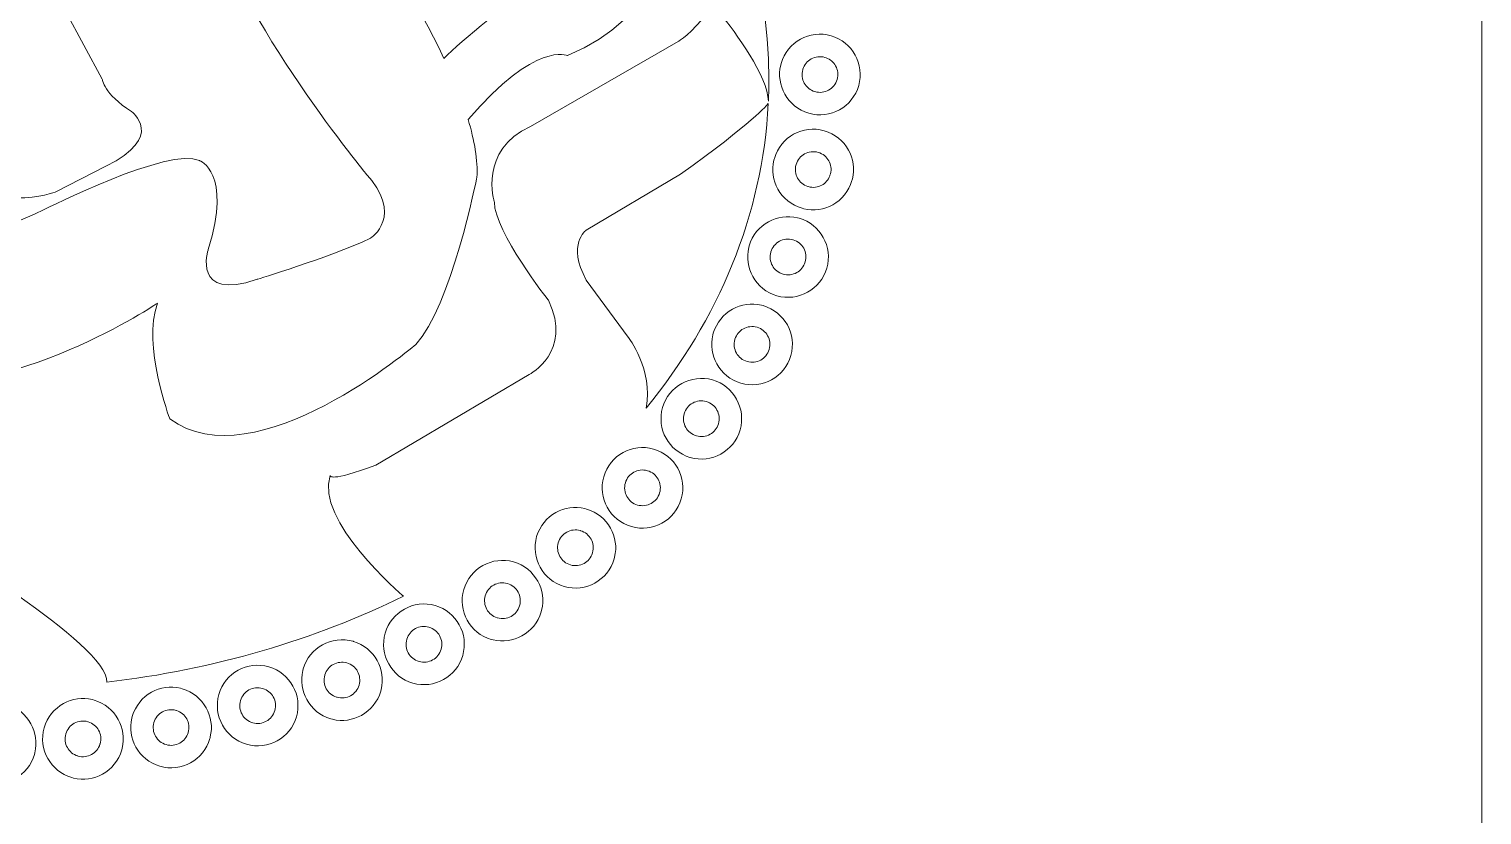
# Model space of a CAD drawing. Header units: millimetres. Extents: x -171.2 to -131.4, y -142.8 to -103.
# Drawn here: x -150.81 to -131.44, y -124.14 to -113.67 of the extents above; entities that cross this region are included whole.
import ezdxf

# ---------------------------------------------------------------- set-up
doc = ezdxf.new("R2010")
doc.units = ezdxf.units.MM
doc.header["$MEASUREMENT"] = 0
doc.layers.add('Layer 1', color=7, linetype='Continuous')

msp = doc.modelspace()

# ---------------------------------------------------------------- linework, layer by layer
at = {"layer": 'Layer 1', "color": 250, "lineweight": 9}
msp.add_open_spline([(-168.2402, -102.9757), (-168.2402, -102.9757), (-134.4402, -102.9757), (-134.4402, -102.9757), (-132.7902, -102.9757), (-131.4402, -104.3256), (-131.4402, -105.9756), (-131.4402, -105.9756), (-131.4402, -139.7758), (-131.4402, -139.7758), (-131.4402, -141.4258), (-132.7902, -142.7757), (-134.4402, -142.7757), (-134.4402, -142.7757), (-168.2402, -142.7757), (-168.2402, -142.7757), (-169.8902, -142.7757), (-171.2402, -141.4258), (-171.2402, -139.7758), (-171.2402, -139.7758), (-171.2402, -105.9756), (-171.2402, -105.9756), (-171.2402, -104.3256), (-169.8902, -102.9757), (-168.2402, -102.9757)], degree=3, knots=[0, 0, 0, 0, 0.125, 0.125, 0.125, 0.25, 0.25, 0.25, 0.375, 0.375, 0.375, 0.5, 0.5, 0.5, 0.625, 0.625, 0.625, 0.75, 0.75, 0.75, 0.875, 0.875, 0.875, 1, 1, 1, 1], dxfattribs=at)
at = {"layer": 'Layer 1', "lineweight": 9}
for points, knots in [([(-152.5631, -122.401), (-157.6912, -121.9139), (-161.6649, -118.4883), (-161.6649, -114.3342), (-161.6649, -109.846), (-157.0265, -106.2077), (-151.3052, -106.2077), (-151.1804, -106.2077), (-151.0562, -106.2094), (-150.9325, -106.2129), (-150.9325, -106.2129), (-150.9326, -106.213), (-150.9326, -106.213), (-150.9326, -106.213), (-152.0805, -106.9805), (-152.0805, -106.9805), (-152.6388, -107.4149), (-152.189, -108.2678), (-152.189, -108.2678), (-152.189, -108.2678), (-151.0647, -110.2684), (-151.0647, -110.377), (-150.7621, -110.7801), (-151.212, -111.0726), (-151.212, -111.0726), (-151.212, -111.0726), (-152.1269, -111.4625), (-152.1269, -111.4625), (-153.5383, -111.8969), (-153.011, -112.9359), (-153.011, -112.9359), (-153.011, -112.9359), (-151.8324, -115.3552), (-151.8324, -115.3552), (-151.3671, -116.2081), (-150.4521, -115.836), (-150.4521, -115.836), (-150.4521, -115.836), (-149.7852, -115.4947), (-149.7852, -115.4947), (-148.9787, -115.107), (-149.444, -114.7659), (-149.444, -114.7659), (-149.8163, -114.5333), (-149.8318, -114.3342), (-149.8318, -114.3342), (-149.8318, -114.3342), (-151.0568, -112.0674), (-151.0568, -112.0674), (-151.3206, -111.5246), (-150.8708, -111.3539), (-150.8708, -111.3539), (-150.7158, -111.3386), (-149.5216, -110.5941), (-149.5216, -110.5941), (-148.6221, -109.9272), (-149.2113, -109.2138), (-149.2113, -109.2138), (-149.2113, -109.2138), (-150.0179, -107.6164), (-150.0179, -107.6164), (-150.5916, -106.996), (-150.5611, -106.2284), (-150.5611, -106.2284), (-149.5238, -106.2863), (-148.529, -106.4642), (-147.5984, -106.744), (-149.1714, -109.0583), (-148.3273, -112.0596), (-148.3273, -112.0596), (-148.2459, -113.2345), (-146.3268, -115.5839), (-146.3268, -115.5839), (-145.7918, -116.1539), (-146.2571, -116.4563), (-146.2571, -116.4563), (-146.8387, -116.7238), (-147.7692, -117.003), (-147.7692, -117.003), (-148.6415, -117.3054), (-148.4205, -116.6075), (-148.4205, -116.6075), (-148.0947, -115.5723), (-148.5368, -115.4211), (-148.5368, -115.4212), (-148.9207, -115.2234), (-150.6071, -116.0725), (-150.6071, -116.0725), (-151.9913, -116.7703), (-152.9915, -116.3399), (-152.9916, -116.34), (-153.4452, -116.0958), (-153.2011, -114.8627), (-153.2011, -114.8627), (-153.3173, -114.0137), (-154.3409, -114.63), (-154.3409, -114.6301), (-156.1902, -115.6421), (-157.4581, -115.363), (-157.4581, -115.363), (-158.9586, -115.0723), (-158.7841, -113.7578), (-158.7841, -113.7579), (-157.9816, -114.607), (-155.5971, -114.9675), (-155.5971, -114.9675), (-154.3409, -114.9559), (-154.8178, -113.1852), (-154.8178, -113.1852), (-155.097, -110.426), (-157.2952, -109.2331), (-157.2953, -109.2332), (-158.4584, -108.3725), (-158.5798, -109.1517), (-158.5798, -109.1517), (-158.7711, -109.3727), (-158.8655, -111.2338), (-158.8655, -111.2338), (-157.6791, -112.3621), (-156.6788, -111.5245), (-156.6788, -111.5246), (-156.5857, -111.1989), (-156.0042, -111.7339), (-156.0042, -111.7339), (-155.3063, -112.3155), (-156.1438, -112.3155), (-156.1438, -112.3155), (-157.3534, -112.4551), (-158.9121, -111.5012), (-158.9121, -111.5013), (-158.9461, -111.4581), (-158.9792, -111.4169), (-159.0114, -111.3778), (-159.9663, -110.2129), (-160.0752, -110.7615), (-160.0752, -110.7615), (-160.5502, -112.0578), (-159.946, -112.7574), (-159.946, -112.7574), (-159.7704, -113.3857), (-160.2147, -115.4095), (-160.2147, -115.4095), (-160.68, -115.991), (-160.4474, -117.321), (-160.4474, -117.321), (-160.7499, -119.1629), (-156.8184, -120.4575), (-156.8184, -120.4575), (-155.5452, -120.8279), (-152.5921, -122.3856), (-152.5631, -122.401)], [0, 0, 0, 0, 0.02, 0.02, 0.02, 0.04, 0.04, 0.04, 0.06, 0.06, 0.06, 0.08, 0.08, 0.08, 0.1, 0.1, 0.1, 0.12, 0.12, 0.12, 0.14, 0.14, 0.14, 0.16, 0.16, 0.16, 0.18, 0.18, 0.18, 0.2, 0.2, 0.2, 0.22, 0.22, 0.22, 0.24, 0.24, 0.24, 0.26, 0.26, 0.26, 0.28, 0.28, 0.28, 0.3, 0.3, 0.3, 0.32, 0.32, 0.32, 0.34, 0.34, 0.34, 0.36, 0.36, 0.36, 0.38, 0.38, 0.38, 0.4, 0.4, 0.4, 0.42, 0.42, 0.42, 0.44, 0.44, 0.44, 0.46, 0.46, 0.46, 0.48, 0.48, 0.48, 0.5, 0.5, 0.5, 0.52, 0.52, 0.52, 0.54, 0.54, 0.54, 0.56, 0.56, 0.56, 0.58, 0.58, 0.58, 0.6, 0.6, 0.6, 0.62, 0.62, 0.62, 0.64, 0.64, 0.64, 0.66, 0.66, 0.66, 0.68, 0.68, 0.68, 0.7, 0.7, 0.7, 0.72, 0.72, 0.72, 0.74, 0.74, 0.74, 0.76, 0.76, 0.76, 0.78, 0.78, 0.78, 0.8, 0.8, 0.8, 0.82, 0.82, 0.82, 0.84, 0.84, 0.84, 0.86, 0.86, 0.86, 0.88, 0.88, 0.88, 0.9, 0.9, 0.9, 0.92, 0.92, 0.92, 0.94, 0.94, 0.94, 0.96, 0.96, 0.96, 0.98, 0.98, 0.98, 1, 1, 1, 1]), ([(-147.1886, -106.8752), (-146.9919, -106.9421), (-146.7981, -107.0133), (-146.6079, -107.0893), (-146.9353, -108.5935), (-146.4663, -109.493), (-146.4663, -109.493), (-146.1097, -110.9197), (-143.8144, -112.1603), (-143.8145, -112.1603), (-143.0079, -112.7807), (-143.8857, -113.0645), (-143.8857, -113.0645), (-144.4171, -113.2633), (-145.037, -113.8271), (-145.2777, -114.0592), (-145.6404, -113.2888), (-146.0942, -112.6179), (-146.0942, -112.6179), (-148.4391, -109.6461), (-147.1935, -106.886), (-147.1886, -106.8752)], [0, 0, 0, 0, 0.1428571, 0.1428571, 0.1428571, 0.2857143, 0.2857143, 0.2857143, 0.4285714, 0.4285714, 0.4285714, 0.5714286, 0.5714286, 0.5714286, 0.7142857, 0.7142857, 0.7142857, 0.8571429, 0.8571429, 0.8571429, 1, 1, 1, 1]), ([(-140.9453, -114.3342), (-140.9453, -114.4331), (-140.9482, -114.5315), (-140.9527, -114.6294), (-140.9557, -114.3016), (-141.3949, -113.7088), (-141.5939, -113.4573), (-141.6393, -113.3995), (-141.7281, -113.3994), (-141.7721, -113.4583), (-141.9651, -113.7166), (-142.155, -113.8354), (-142.155, -113.8354), (-142.155, -113.8354), (-144.1244, -114.9675), (-144.1244, -114.9675), (-144.8224, -115.2776), (-144.6052, -115.9754), (-144.6053, -115.9755), (-144.6053, -116.3632), (-143.8857, -117.2835), (-143.8857, -117.2835), (-143.5534, -117.9712), (-144.14, -118.2707), (-144.14, -118.2707), (-144.14, -118.2707), (-146.1871, -119.4805), (-146.1871, -119.4805), (-146.8077, -119.7131), (-146.7921, -119.6201), (-146.7921, -119.6201), (-147.0073, -120.2043), (-145.8383, -121.21), (-145.8178, -121.2275), (-146.9976, -121.8067), (-148.3363, -122.2049), (-149.7715, -122.372), (-149.7469, -121.8695), (-152.1352, -120.4575), (-152.1352, -120.4575), (-153.6399, -119.6201), (-155.6553, -118.8613), (-155.6553, -118.8613), (-156.6788, -118.4514), (-158.5798, -117.321), (-158.5798, -117.321), (-159.5971, -116.4411), (-159.4238, -115.6451), (-159.4238, -115.6451), (-157.8419, -118.6958), (-154.0268, -116.433), (-154.0268, -116.433), (-154.2361, -118.2243), (-152.794, -118.4103), (-152.794, -118.4103), (-151.0027, -118.6197), (-149.095, -117.321), (-149.095, -117.321), (-149.3045, -117.8834), (-148.9323, -118.8613), (-148.9323, -118.8613), (-147.7924, -119.7075), (-145.6521, -117.8713), (-145.6521, -117.8713), (-145.1868, -117.3786), (-144.8379, -115.6451), (-144.8379, -115.6451), (-144.8231, -115.4191), (-144.8711, -115.153), (-144.9557, -114.8739), (-144.9557, -114.8739), (-144.9556, -114.874), (-144.9556, -114.874), (-144.05, -113.819), (-143.6301, -114.0214), (-143.6301, -114.0214), (-142.3603, -113.4942), (-142.3255, -112.4551), (-142.3256, -112.4551), (-141.8913, -111.2145), (-143.2405, -110.2684), (-143.2406, -110.2684), (-144.0627, -109.493), (-144.8352, -108.9811), (-144.8352, -108.9811), (-145.6501, -108.2872), (-145.7315, -107.4915), (-145.7324, -107.4826), (-142.8538, -108.9262), (-140.9453, -111.4553), (-140.9453, -114.3342)], [0, 0, 0, 0, 0.0333333, 0.0333333, 0.0333333, 0.0666667, 0.0666667, 0.0666667, 0.1, 0.1, 0.1, 0.1333333, 0.1333333, 0.1333333, 0.1666667, 0.1666667, 0.1666667, 0.2, 0.2, 0.2, 0.2333333, 0.2333333, 0.2333333, 0.2666667, 0.2666667, 0.2666667, 0.3, 0.3, 0.3, 0.3333333, 0.3333333, 0.3333333, 0.3666667, 0.3666667, 0.3666667, 0.4, 0.4, 0.4, 0.4333333, 0.4333333, 0.4333333, 0.4666667, 0.4666667, 0.4666667, 0.5, 0.5, 0.5, 0.5333333, 0.5333333, 0.5333333, 0.5666667, 0.5666667, 0.5666667, 0.6, 0.6, 0.6, 0.6333333, 0.6333333, 0.6333333, 0.6666667, 0.6666667, 0.6666667, 0.7, 0.7, 0.7, 0.7333333, 0.7333333, 0.7333333, 0.7666667, 0.7666667, 0.7666667, 0.8, 0.8, 0.8, 0.8333333, 0.8333333, 0.8333333, 0.8666667, 0.8666667, 0.8666667, 0.9, 0.9, 0.9, 0.9333333, 0.9333333, 0.9333333, 0.9666667, 0.9666667, 0.9666667, 1, 1, 1, 1]), ([(-139.7485, -114.4226), (-139.7894, -114.5648), (-139.8845, -114.6771), (-140.005, -114.7439), (-140.1254, -114.8109), (-140.2712, -114.8318), (-140.4132, -114.791), (-140.5556, -114.75), (-140.668, -114.6548), (-140.7349, -114.5343), (-140.7984, -114.4201), (-140.8206, -114.2832), (-140.788, -114.1483), (-140.788, -114.1483), (-140.7821, -114.126), (-140.7821, -114.126), (-140.7412, -113.9838), (-140.6457, -113.8711), (-140.5249, -113.8043), (-140.4043, -113.7377), (-140.2587, -113.7167), (-140.1171, -113.7575), (-139.9746, -113.7991), (-139.8619, -113.8942), (-139.7953, -114.0146), (-139.7286, -114.1351), (-139.7078, -114.2809), (-139.7485, -114.4226)], [0, 0, 0, 0, 0.1111111, 0.1111111, 0.1111111, 0.2222222, 0.2222222, 0.2222222, 0.3333333, 0.3333333, 0.3333333, 0.4444444, 0.4444444, 0.4444444, 0.5555556, 0.5555556, 0.5555556, 0.6666667, 0.6666667, 0.6666667, 0.7777778, 0.7777778, 0.7777778, 0.8888889, 0.8888889, 0.8888889, 1, 1, 1, 1]), ([(-140.0368, -114.3406), (-140.0184, -114.2765), (-140.0273, -114.2115), (-140.0566, -114.1586), (-140.0834, -114.11), (-140.1275, -114.0707), (-140.1831, -114.0504), (-140.1831, -114.0504), (-140.1991, -114.0458), (-140.1991, -114.0458), (-140.263, -114.0274), (-140.3279, -114.0363), (-140.3808, -114.0656), (-140.4327, -114.0943), (-140.4742, -114.1431), (-140.4928, -114.2048), (-140.4928, -114.2048), (-140.4938, -114.208), (-140.4938, -114.208), (-140.5121, -114.2717), (-140.5031, -114.3364), (-140.4739, -114.3892), (-140.4447, -114.4425), (-140.3948, -114.4844), (-140.3314, -114.5026), (-140.2675, -114.521), (-140.2028, -114.5121), (-140.1501, -114.4829), (-140.0968, -114.4537), (-140.055, -114.4039), (-140.0368, -114.3406)], [0, 0, 0, 0, 0.1, 0.1, 0.1, 0.2, 0.2, 0.2, 0.3, 0.3, 0.3, 0.4, 0.4, 0.4, 0.5, 0.5, 0.5, 0.6, 0.6, 0.6, 0.7, 0.7, 0.7, 0.8, 0.8, 0.8, 0.9, 0.9, 0.9, 1, 1, 1, 1]), ([(-140.954, -114.6604), (-141.0291, -116.1516), (-141.6165, -117.5392), (-142.5817, -118.7186), (-142.4818, -118.2062), (-142.8218, -117.7746), (-142.8218, -117.7746), (-142.8218, -117.7746), (-143.3803, -117.0146), (-143.3803, -117.0146), (-143.6437, -116.5338), (-143.3803, -116.3477), (-143.3803, -116.3477), (-143.3803, -116.3477), (-142.1239, -115.6034), (-142.1239, -115.6034), (-141.1684, -114.9209), (-140.9626, -114.6711), (-140.954, -114.6604)], [0, 0, 0, 0, 0.1666667, 0.1666667, 0.1666667, 0.3333333, 0.3333333, 0.3333333, 0.5, 0.5, 0.5, 0.6666667, 0.6666667, 0.6666667, 0.8333333, 0.8333333, 0.8333333, 1, 1, 1, 1]), ([(-139.8327, -115.6663), (-139.8327, -115.6708), (-139.8372, -115.6829), (-139.8385, -115.6882), (-139.8796, -115.8309), (-139.9748, -115.9435), (-140.095, -116.0101), (-140.21, -116.0733), (-140.3466, -116.0954), (-140.4811, -116.0628), (-140.4811, -116.0628), (-140.5035, -116.0569), (-140.5035, -116.0569), (-140.6461, -116.0159), (-140.7586, -115.9208), (-140.8252, -115.8005), (-140.8886, -115.686), (-140.9105, -115.5494), (-140.8778, -115.4143), (-140.8778, -115.4083), (-140.8738, -115.3986), (-140.872, -115.3921), (-140.8311, -115.2498), (-140.7359, -115.1372), (-140.6155, -115.0706), (-140.4951, -115.0035), (-140.3493, -114.9826), (-140.2075, -115.0234), (-140.0644, -115.0644), (-139.9515, -115.1599), (-139.8849, -115.2805), (-139.8222, -115.395), (-139.8002, -115.5318), (-139.8327, -115.6663)], [0, 0, 0, 0, 0.0909091, 0.0909091, 0.0909091, 0.1818182, 0.1818182, 0.1818182, 0.2727273, 0.2727273, 0.2727273, 0.3636364, 0.3636364, 0.3636364, 0.4545455, 0.4545455, 0.4545455, 0.5454545, 0.5454545, 0.5454545, 0.6363636, 0.6363636, 0.6363636, 0.7272727, 0.7272727, 0.7272727, 0.8181818, 0.8181818, 0.8181818, 0.9090909, 0.9090909, 0.9090909, 1, 1, 1, 1]), ([(-140.2401, -115.749), (-140.1923, -115.7223), (-140.1532, -115.6789), (-140.1328, -115.6242), (-140.1328, -115.6242), (-140.1328, -115.6134), (-140.1328, -115.6134), (-140.1328, -115.6134), (-140.1242, -115.5962), (-140.1242, -115.5962), (-140.1096, -115.5357), (-140.119, -115.4747), (-140.1467, -115.4245), (-140.1765, -115.3718), (-140.2261, -115.3299), (-140.2891, -115.3118), (-140.353, -115.2935), (-140.4176, -115.3023), (-140.4704, -115.3316), (-140.523, -115.3604), (-140.5645, -115.4096), (-140.5831, -115.4719), (-140.5831, -115.4719), (-140.5837, -115.4741), (-140.5837, -115.4741), (-140.6019, -115.5375), (-140.5928, -115.6025), (-140.5634, -115.6558), (-140.5349, -115.7074), (-140.4868, -115.7485), (-140.4262, -115.7672), (-140.4262, -115.7672), (-140.4213, -115.7686), (-140.4213, -115.7686), (-140.3576, -115.7869), (-140.2929, -115.7781), (-140.2401, -115.749)], [0, 0, 0, 0, 0.0833333, 0.0833333, 0.0833333, 0.1666667, 0.1666667, 0.1666667, 0.25, 0.25, 0.25, 0.3333333, 0.3333333, 0.3333333, 0.4166667, 0.4166667, 0.4166667, 0.5, 0.5, 0.5, 0.5833333, 0.5833333, 0.5833333, 0.6666667, 0.6666667, 0.6666667, 0.75, 0.75, 0.75, 0.8333333, 0.8333333, 0.8333333, 0.9166667, 0.9166667, 0.9166667, 1, 1, 1, 1]), ([(-140.1738, -116.8539), (-140.2148, -116.9962), (-140.3101, -117.1087), (-140.4309, -117.1756), (-140.5514, -117.2423), (-140.6972, -117.2631), (-140.8389, -117.2224), (-140.9811, -117.1815), (-141.0938, -117.0861), (-141.1606, -116.9654), (-141.2241, -116.8516), (-141.2461, -116.7149), (-141.2133, -116.5798), (-141.2133, -116.5798), (-141.2075, -116.5575), (-141.2075, -116.5575), (-141.1665, -116.4148), (-141.0711, -116.3019), (-140.9503, -116.2352), (-140.8358, -116.1726), (-140.6992, -116.1505), (-140.5647, -116.183), (-140.5647, -116.183), (-140.5424, -116.1889), (-140.5424, -116.1889), (-140.4002, -116.2298), (-140.2876, -116.3252), (-140.2207, -116.446), (-140.154, -116.5666), (-140.1331, -116.7123), (-140.1738, -116.8539)], [0, 0, 0, 0, 0.1, 0.1, 0.1, 0.2, 0.2, 0.2, 0.3, 0.3, 0.3, 0.4, 0.4, 0.4, 0.5, 0.5, 0.5, 0.6, 0.6, 0.6, 0.7, 0.7, 0.7, 0.8, 0.8, 0.8, 0.9, 0.9, 0.9, 1, 1, 1, 1]), ([(-140.5749, -116.9143), (-140.5222, -116.8852), (-140.4803, -116.8352), (-140.4621, -116.7719), (-140.4438, -116.7079), (-140.4527, -116.643), (-140.482, -116.5901), (-140.5106, -116.5383), (-140.5594, -116.4968), (-140.6212, -116.4781), (-140.6212, -116.4781), (-140.6245, -116.4772), (-140.6245, -116.4772), (-140.6884, -116.4588), (-140.7533, -116.4678), (-140.8062, -116.497), (-140.8582, -116.5263), (-140.8997, -116.5747), (-140.9182, -116.6361), (-140.9182, -116.6361), (-140.9192, -116.6396), (-140.9192, -116.6396), (-140.9374, -116.703), (-140.9282, -116.768), (-140.8988, -116.8213), (-140.87, -116.8742), (-140.8201, -116.9159), (-140.7569, -116.9341), (-140.6929, -116.9525), (-140.6278, -116.9436), (-140.5749, -116.9143)], [0, 0, 0, 0, 0.1, 0.1, 0.1, 0.2, 0.2, 0.2, 0.3, 0.3, 0.3, 0.4, 0.4, 0.4, 0.5, 0.5, 0.5, 0.6, 0.6, 0.6, 0.7, 0.7, 0.7, 0.8, 0.8, 0.8, 0.9, 0.9, 0.9, 1, 1, 1, 1]), ([(-140.6534, -118.0195), (-140.6944, -118.1621), (-140.7899, -118.2751), (-140.9105, -118.3417), (-141.0311, -118.408), (-141.1766, -118.4288), (-141.3182, -118.3881), (-141.4611, -118.347), (-141.5739, -118.2516), (-141.6405, -118.131), (-141.7031, -118.0166), (-141.7251, -117.8798), (-141.6927, -117.7452), (-141.6927, -117.7452), (-141.6868, -117.7229), (-141.6868, -117.7229), (-141.6458, -117.5803), (-141.5505, -117.4675), (-141.4298, -117.4008), (-141.3163, -117.3388), (-141.1807, -117.3168), (-141.0464, -117.3487), (-141.0464, -117.3487), (-141.0422, -117.3487), (-141.0422, -117.3487), (-141.0422, -117.3487), (-141.0217, -117.3546), (-141.0217, -117.3546), (-140.8791, -117.3955), (-140.7664, -117.4909), (-140.6997, -117.6115), (-140.6333, -117.7317), (-140.6126, -117.8773), (-140.6534, -118.0195)], [0, 0, 0, 0, 0.0909091, 0.0909091, 0.0909091, 0.1818182, 0.1818182, 0.1818182, 0.2727273, 0.2727273, 0.2727273, 0.3636364, 0.3636364, 0.3636364, 0.4545455, 0.4545455, 0.4545455, 0.5454545, 0.5454545, 0.5454545, 0.6363636, 0.6363636, 0.6363636, 0.7272727, 0.7272727, 0.7272727, 0.8181818, 0.8181818, 0.8181818, 0.9090909, 0.9090909, 0.9090909, 1, 1, 1, 1]), ([(-141.0548, -118.0795), (-141.0017, -118.0501), (-140.9597, -118.0003), (-140.9417, -117.9375), (-140.9234, -117.874), (-140.9326, -117.809), (-140.9621, -117.7556), (-140.9913, -117.7029), (-141.0409, -117.6609), (-141.1037, -117.6429), (-141.1674, -117.624), (-141.2324, -117.6331), (-141.2857, -117.6626), (-141.3376, -117.6919), (-141.379, -117.7404), (-141.3976, -117.8017), (-141.3976, -117.8017), (-141.3985, -117.805), (-141.3985, -117.805), (-141.4169, -117.869), (-141.4079, -117.934), (-141.3787, -117.9869), (-141.3489, -118.0397), (-141.2992, -118.0817), (-141.2362, -118.0998), (-141.1727, -118.1181), (-141.108, -118.1091), (-141.0548, -118.0795)], [0, 0, 0, 0, 0.1111111, 0.1111111, 0.1111111, 0.2222222, 0.2222222, 0.2222222, 0.3333333, 0.3333333, 0.3333333, 0.4444444, 0.4444444, 0.4444444, 0.5555556, 0.5555556, 0.5555556, 0.6666667, 0.6666667, 0.6666667, 0.7777778, 0.7777778, 0.7777778, 0.8888889, 0.8888889, 0.8888889, 1, 1, 1, 1]), ([(-141.3296, -119.0093), (-141.3706, -119.152), (-141.4658, -119.2649), (-141.5867, -119.3316), (-141.7074, -119.3977), (-141.853, -119.4187), (-141.9947, -119.378), (-141.9947, -119.378), (-141.9987, -119.3764), (-141.9987, -119.3764), (-142.1396, -119.3349), (-142.251, -119.2403), (-142.317, -119.1209), (-142.3832, -119.001), (-142.4039, -118.8555), (-142.3631, -118.7135), (-142.3221, -118.5708), (-142.227, -118.4583), (-142.1065, -118.3916), (-141.9861, -118.3245), (-141.8402, -118.3036), (-141.6984, -118.3444), (-141.556, -118.3853), (-141.4435, -118.4807), (-141.3766, -118.6014), (-141.31, -118.722), (-141.2889, -118.8677), (-141.3296, -119.0093)], [0, 0, 0, 0, 0.1111111, 0.1111111, 0.1111111, 0.2222222, 0.2222222, 0.2222222, 0.3333333, 0.3333333, 0.3333333, 0.4444444, 0.4444444, 0.4444444, 0.5555556, 0.5555556, 0.5555556, 0.6666667, 0.6666667, 0.6666667, 0.7777778, 0.7777778, 0.7777778, 0.8888889, 0.8888889, 0.8888889, 1, 1, 1, 1]), ([(-141.7308, -119.0694), (-141.6778, -119.0399), (-141.6359, -118.9903), (-141.6179, -118.9273), (-141.5995, -118.8635), (-141.6086, -118.7984), (-141.6379, -118.7455), (-141.6671, -118.6928), (-141.717, -118.6509), (-141.7803, -118.6327), (-141.844, -118.6145), (-141.9087, -118.6234), (-141.9614, -118.6526), (-142.0146, -118.6816), (-142.0564, -118.7316), (-142.0746, -118.7948), (-142.093, -118.8588), (-142.0839, -118.9237), (-142.0545, -118.9768), (-142.0252, -119.0298), (-141.9754, -119.0719), (-141.9128, -119.09), (-141.8487, -119.1081), (-141.7837, -119.099), (-141.7308, -119.0694)], [0, 0, 0, 0, 0.125, 0.125, 0.125, 0.25, 0.25, 0.25, 0.375, 0.375, 0.375, 0.5, 0.5, 0.5, 0.625, 0.625, 0.625, 0.75, 0.75, 0.75, 0.875, 0.875, 0.875, 1, 1, 1, 1]), ([(-142.114, -119.9306), (-142.1549, -120.073), (-142.2502, -120.1855), (-142.371, -120.2523), (-142.4916, -120.319), (-142.6372, -120.3398), (-142.779, -120.2993), (-142.9216, -120.2576), (-143.0342, -120.1624), (-143.1007, -120.0421), (-143.1674, -119.9215), (-143.1883, -119.7759), (-143.1477, -119.6342), (-143.1068, -119.492), (-143.0113, -119.3793), (-142.8905, -119.3126), (-142.7699, -119.2459), (-142.6242, -119.225), (-142.4826, -119.2657), (-142.3405, -119.3065), (-142.228, -119.4018), (-142.1612, -119.5224), (-142.0942, -119.6428), (-142.0731, -119.7887), (-142.114, -119.9306)], [0, 0, 0, 0, 0.125, 0.125, 0.125, 0.25, 0.25, 0.25, 0.375, 0.375, 0.375, 0.5, 0.5, 0.5, 0.625, 0.625, 0.625, 0.75, 0.75, 0.75, 0.875, 0.875, 0.875, 1, 1, 1, 1]), ([(-142.515, -119.9911), (-142.4623, -119.9619), (-142.4205, -119.912), (-142.4023, -119.8486), (-142.384, -119.785), (-142.3929, -119.7203), (-142.4222, -119.6675), (-142.4513, -119.6142), (-142.5013, -119.5722), (-142.5646, -119.554), (-142.6286, -119.5357), (-142.6935, -119.5446), (-142.7464, -119.5738), (-142.7992, -119.603), (-142.8412, -119.6529), (-142.8594, -119.7162), (-142.8777, -119.7801), (-142.8687, -119.8451), (-142.8395, -119.898), (-142.8101, -119.9511), (-142.7602, -119.9933), (-142.6972, -120.0115), (-142.633, -120.0293), (-142.5679, -120.0203), (-142.515, -119.9911)], [0, 0, 0, 0, 0.125, 0.125, 0.125, 0.25, 0.25, 0.25, 0.375, 0.375, 0.375, 0.5, 0.5, 0.5, 0.625, 0.625, 0.625, 0.75, 0.75, 0.75, 0.875, 0.875, 0.875, 1, 1, 1, 1]), ([(-143.0085, -120.7294), (-143.0494, -120.8718), (-143.1447, -120.9843), (-143.2655, -121.0512), (-143.3861, -121.1178), (-143.5317, -121.1387), (-143.6735, -121.0981), (-143.8157, -121.0572), (-143.9282, -120.9618), (-143.9951, -120.841), (-144.062, -120.7208), (-144.0827, -120.5753), (-144.0418, -120.4331), (-144.001, -120.291), (-143.9059, -120.1785), (-143.7853, -120.1117), (-143.6712, -120.0481), (-143.5342, -120.026), (-143.3992, -120.0587), (-143.3992, -120.0587), (-143.377, -120.0646), (-143.377, -120.0646), (-143.2344, -120.1055), (-143.1218, -120.2007), (-143.0552, -120.321), (-142.9918, -120.4354), (-142.9699, -120.5722), (-143.0026, -120.7071), (-143.0026, -120.7071), (-143.0085, -120.7294), (-143.0085, -120.7294)], [0, 0, 0, 0, 0.1, 0.1, 0.1, 0.2, 0.2, 0.2, 0.3, 0.3, 0.3, 0.4, 0.4, 0.4, 0.5, 0.5, 0.5, 0.6, 0.6, 0.6, 0.7, 0.7, 0.7, 0.8, 0.8, 0.8, 0.9, 0.9, 0.9, 1, 1, 1, 1]), ([(-143.4095, -120.7899), (-143.3577, -120.7612), (-143.3165, -120.7126), (-143.2978, -120.6508), (-143.2978, -120.6508), (-143.2968, -120.6474), (-143.2968, -120.6474), (-143.2785, -120.5838), (-143.2877, -120.5189), (-143.3171, -120.4656), (-143.3458, -120.4137), (-143.3944, -120.3723), (-143.4557, -120.3538), (-143.4557, -120.3538), (-143.459, -120.3529), (-143.459, -120.3529), (-143.5227, -120.3346), (-143.5875, -120.3435), (-143.6402, -120.3727), (-143.6935, -120.4018), (-143.7353, -120.4518), (-143.7535, -120.5151), (-143.7718, -120.5786), (-143.7626, -120.6436), (-143.7332, -120.6969), (-143.7045, -120.7498), (-143.6546, -120.7916), (-143.5915, -120.8098), (-143.5275, -120.8281), (-143.4624, -120.8192), (-143.4095, -120.7899)], [0, 0, 0, 0, 0.1, 0.1, 0.1, 0.2, 0.2, 0.2, 0.3, 0.3, 0.3, 0.4, 0.4, 0.4, 0.5, 0.5, 0.5, 0.6, 0.6, 0.6, 0.7, 0.7, 0.7, 0.8, 0.8, 0.8, 0.9, 0.9, 0.9, 1, 1, 1, 1]), ([(-143.975, -121.4127), (-143.975, -121.4127), (-143.9809, -121.435), (-143.9809, -121.435), (-144.0218, -121.5772), (-144.1173, -121.6898), (-144.238, -121.7566), (-144.3523, -121.8198), (-144.4892, -121.8419), (-144.6236, -121.8093), (-144.6236, -121.8093), (-144.6459, -121.8035), (-144.6459, -121.8035), (-144.7882, -121.7626), (-144.9008, -121.6671), (-144.9676, -121.5464), (-145.0343, -121.4258), (-145.0553, -121.2801), (-145.0146, -121.1385), (-144.9737, -120.9962), (-144.8783, -120.8836), (-144.7575, -120.8168), (-144.6369, -120.7501), (-144.4911, -120.7293), (-144.3495, -120.7699), (-144.2073, -120.8108), (-144.0946, -120.9062), (-144.0277, -121.027), (-143.9643, -121.1409), (-143.9423, -121.2777), (-143.975, -121.4127)], [0, 0, 0, 0, 0.1, 0.1, 0.1, 0.2, 0.2, 0.2, 0.3, 0.3, 0.3, 0.4, 0.4, 0.4, 0.5, 0.5, 0.5, 0.6, 0.6, 0.6, 0.7, 0.7, 0.7, 0.8, 0.8, 0.8, 0.9, 0.9, 0.9, 1, 1, 1, 1]), ([(-144.3821, -121.4953), (-144.3303, -121.4667), (-144.2889, -121.418), (-144.2702, -121.3563), (-144.2702, -121.3563), (-144.2692, -121.3529), (-144.2692, -121.3529), (-144.2509, -121.2894), (-144.2602, -121.2244), (-144.2896, -121.1711), (-144.3183, -121.1182), (-144.3682, -121.0764), (-144.4314, -121.0582), (-144.4955, -121.0398), (-144.5605, -121.0488), (-144.6134, -121.078), (-144.6662, -121.1072), (-144.7081, -121.1571), (-144.7263, -121.2205), (-144.7447, -121.2843), (-144.7356, -121.3494), (-144.7064, -121.4023), (-144.6777, -121.4541), (-144.6291, -121.4954), (-144.5673, -121.5141), (-144.5673, -121.5141), (-144.5638, -121.5152), (-144.5638, -121.5152), (-144.5, -121.5335), (-144.435, -121.5246), (-144.3821, -121.4953)], [0, 0, 0, 0, 0.1, 0.1, 0.1, 0.2, 0.2, 0.2, 0.3, 0.3, 0.3, 0.4, 0.4, 0.4, 0.5, 0.5, 0.5, 0.6, 0.6, 0.6, 0.7, 0.7, 0.7, 0.8, 0.8, 0.8, 0.9, 0.9, 0.9, 1, 1, 1, 1]), ([(-145.0272, -122.0157), (-145.0682, -122.1583), (-145.1632, -122.2709), (-145.2835, -122.3375), (-145.4047, -122.4042), (-145.5502, -122.4252), (-145.6919, -122.3845), (-145.8348, -122.3435), (-145.9475, -122.2481), (-146.0142, -122.1275), (-146.0803, -122.0067), (-146.1013, -121.8612), (-146.0605, -121.7195), (-146.0197, -121.5774), (-145.9246, -121.4649), (-145.804, -121.3981), (-145.6836, -121.331), (-145.5378, -121.3101), (-145.3958, -121.3509), (-145.2528, -121.392), (-145.1399, -121.4874), (-145.0733, -121.6079), (-145.007, -121.7279), (-144.9863, -121.8735), (-145.0272, -122.0157)], [0, 0, 0, 0, 0.125, 0.125, 0.125, 0.25, 0.25, 0.25, 0.375, 0.375, 0.375, 0.5, 0.5, 0.5, 0.625, 0.625, 0.625, 0.75, 0.75, 0.75, 0.875, 0.875, 0.875, 1, 1, 1, 1]), ([(-145.4286, -122.0765), (-145.3757, -122.0469), (-145.3336, -121.9969), (-145.3155, -121.9338), (-145.2972, -121.8702), (-145.3064, -121.8053), (-145.3358, -121.752), (-145.365, -121.6993), (-145.4145, -121.6574), (-145.4775, -121.6393), (-145.5414, -121.621), (-145.6062, -121.6299), (-145.6589, -121.6591), (-145.7122, -121.6882), (-145.754, -121.7381), (-145.7722, -121.8015), (-145.7906, -121.8655), (-145.7816, -121.9305), (-145.7523, -121.9834), (-145.7226, -122.0361), (-145.6729, -122.0782), (-145.6099, -122.0962), (-145.5462, -122.1145), (-145.4814, -122.1056), (-145.4286, -122.0765)], [0, 0, 0, 0, 0.125, 0.125, 0.125, 0.25, 0.25, 0.25, 0.375, 0.375, 0.375, 0.5, 0.5, 0.5, 0.625, 0.625, 0.625, 0.75, 0.75, 0.75, 0.875, 0.875, 0.875, 1, 1, 1, 1]), ([(-146.1147, -122.4705), (-146.1147, -122.4705), (-146.1206, -122.4927), (-146.1206, -122.4927), (-146.1616, -122.6352), (-146.2568, -122.7478), (-146.377, -122.8144), (-146.4912, -122.8777), (-146.6281, -122.8998), (-146.763, -122.8671), (-146.763, -122.8671), (-146.7854, -122.8612), (-146.7854, -122.8612), (-146.9277, -122.8203), (-147.0404, -122.7252), (-147.107, -122.6049), (-147.1702, -122.49), (-147.1924, -122.3533), (-147.1598, -122.2186), (-147.1598, -122.2186), (-147.154, -122.1964), (-147.154, -122.1964), (-147.1131, -122.0541), (-147.0177, -121.9415), (-146.897, -121.8746), (-146.7764, -121.808), (-146.6306, -121.7871), (-146.4889, -121.8278), (-146.4889, -121.8278), (-146.4849, -121.8294), (-146.4849, -121.8294), (-146.3439, -121.871), (-146.2326, -121.9656), (-146.1667, -122.0849), (-146.1038, -122.1987), (-146.082, -122.3356), (-146.1147, -122.4705)], [0, 0, 0, 0, 0.0833333, 0.0833333, 0.0833333, 0.1666667, 0.1666667, 0.1666667, 0.25, 0.25, 0.25, 0.3333333, 0.3333333, 0.3333333, 0.4166667, 0.4166667, 0.4166667, 0.5, 0.5, 0.5, 0.5833333, 0.5833333, 0.5833333, 0.6666667, 0.6666667, 0.6666667, 0.75, 0.75, 0.75, 0.8333333, 0.8333333, 0.8333333, 0.9166667, 0.9166667, 0.9166667, 1, 1, 1, 1]), ([(-147.2439, -122.8326), (-147.2848, -122.9748), (-147.38, -123.0872), (-147.5006, -123.1541), (-147.6206, -123.2209), (-147.7665, -123.2415), (-147.9087, -123.2006), (-147.9087, -123.2006), (-147.9097, -123.2002), (-147.9097, -123.2002), (-148.0521, -123.159), (-148.1644, -123.0642), (-148.2307, -122.9445), (-148.2976, -122.8238), (-148.3184, -122.6782), (-148.2776, -122.536), (-148.2366, -122.3934), (-148.1412, -122.2806), (-148.0205, -122.2139), (-147.8998, -122.1478), (-147.7541, -122.1269), (-147.6125, -122.1676), (-147.4702, -122.2085), (-147.3576, -122.3039), (-147.2908, -122.4246), (-147.2241, -122.5452), (-147.2032, -122.6908), (-147.2439, -122.8326)], [0, 0, 0, 0, 0.1111111, 0.1111111, 0.1111111, 0.2222222, 0.2222222, 0.2222222, 0.3333333, 0.3333333, 0.3333333, 0.4444444, 0.4444444, 0.4444444, 0.5555556, 0.5555556, 0.5555556, 0.6666667, 0.6666667, 0.6666667, 0.7777778, 0.7777778, 0.7777778, 0.8888889, 0.8888889, 0.8888889, 1, 1, 1, 1]), ([(-146.5223, -122.5531), (-146.4692, -122.5238), (-146.427, -122.4738), (-146.4089, -122.4108), (-146.3906, -122.3469), (-146.3998, -122.2821), (-146.4291, -122.2289), (-146.4584, -122.176), (-146.5081, -122.1339), (-146.5708, -122.1157), (-146.6349, -122.0977), (-146.7, -122.1066), (-146.7529, -122.1359), (-146.8047, -122.1646), (-146.846, -122.2133), (-146.8647, -122.2751), (-146.8647, -122.2751), (-146.8657, -122.2784), (-146.8657, -122.2784), (-146.8839, -122.3421), (-146.8751, -122.407), (-146.846, -122.4598), (-146.8171, -122.5115), (-146.7689, -122.5528), (-146.708, -122.5716), (-146.708, -122.5716), (-146.7032, -122.5729), (-146.7032, -122.5729), (-146.6396, -122.5912), (-146.575, -122.5823), (-146.5223, -122.5531)], [0, 0, 0, 0, 0.1, 0.1, 0.1, 0.2, 0.2, 0.2, 0.3, 0.3, 0.3, 0.4, 0.4, 0.4, 0.5, 0.5, 0.5, 0.6, 0.6, 0.6, 0.7, 0.7, 0.7, 0.8, 0.8, 0.8, 0.9, 0.9, 0.9, 1, 1, 1, 1]), ([(-149.5673, -123.254), (-149.5673, -123.254), (-149.5731, -123.2763), (-149.5731, -123.2763), (-149.6141, -123.4186), (-149.7096, -123.5312), (-149.8303, -123.598), (-149.9446, -123.6612), (-150.0815, -123.6833), (-150.2159, -123.6507), (-150.2159, -123.6507), (-150.2382, -123.6448), (-150.2382, -123.6448), (-150.3804, -123.6039), (-150.4931, -123.5085), (-150.5599, -123.3878), (-150.6268, -123.2676), (-150.6476, -123.122), (-150.6068, -122.98), (-150.5659, -122.8377), (-150.4705, -122.7251), (-150.3498, -122.6582), (-150.2355, -122.5951), (-150.0986, -122.573), (-149.964, -122.6055), (-149.964, -122.6055), (-149.9416, -122.6114), (-149.9416, -122.6114), (-149.7991, -122.6524), (-149.6862, -122.7477), (-149.6195, -122.8683), (-149.5569, -122.9828), (-149.5348, -123.1194), (-149.5673, -123.254)], [0, 0, 0, 0, 0.0909091, 0.0909091, 0.0909091, 0.1818182, 0.1818182, 0.1818182, 0.2727273, 0.2727273, 0.2727273, 0.3636364, 0.3636364, 0.3636364, 0.4545455, 0.4545455, 0.4545455, 0.5454545, 0.5454545, 0.5454545, 0.6363636, 0.6363636, 0.6363636, 0.7272727, 0.7272727, 0.7272727, 0.8181818, 0.8181818, 0.8181818, 0.9090909, 0.9090909, 0.9090909, 1, 1, 1, 1]), ([(-148.3987, -123.1251), (-148.4395, -123.2674), (-148.5347, -123.3798), (-148.6551, -123.4465), (-148.7755, -123.5135), (-148.9213, -123.5345), (-149.063, -123.4937), (-149.2062, -123.4526), (-149.319, -123.3572), (-149.3857, -123.2366), (-149.4486, -123.1228), (-149.4705, -122.986), (-149.4378, -122.851), (-149.4378, -122.851), (-149.4319, -122.8287), (-149.4319, -122.8287), (-149.3909, -122.6863), (-149.2957, -122.5736), (-149.1755, -122.507), (-149.0613, -122.4438), (-148.9243, -122.4216), (-148.7895, -122.4543), (-148.7895, -122.4543), (-148.7671, -122.4602), (-148.7671, -122.4602), (-148.6246, -122.5012), (-148.512, -122.5963), (-148.4454, -122.7166), (-148.3819, -122.8311), (-148.3601, -122.9678), (-148.3927, -123.1028), (-148.3927, -123.1088), (-148.3968, -123.1187), (-148.3987, -123.1251)], [0, 0, 0, 0, 0.0909091, 0.0909091, 0.0909091, 0.1818182, 0.1818182, 0.1818182, 0.2727273, 0.2727273, 0.2727273, 0.3636364, 0.3636364, 0.3636364, 0.4545455, 0.4545455, 0.4545455, 0.5454545, 0.5454545, 0.5454545, 0.6363636, 0.6363636, 0.6363636, 0.7272727, 0.7272727, 0.7272727, 0.8181818, 0.8181818, 0.8181818, 0.9090909, 0.9090909, 0.9090909, 1, 1, 1, 1]), ([(-147.5322, -122.7508), (-147.5139, -122.6866), (-147.5228, -122.6216), (-147.5521, -122.5687), (-147.5812, -122.516), (-147.6312, -122.4741), (-147.6945, -122.4559), (-147.7585, -122.4376), (-147.8235, -122.4465), (-147.8764, -122.4757), (-147.9292, -122.5055), (-147.9712, -122.5553), (-147.9893, -122.618), (-148.0075, -122.6815), (-147.9983, -122.7465), (-147.9689, -122.7998), (-147.9394, -122.8532), (-147.8895, -122.8953), (-147.8269, -122.9134), (-147.7634, -122.9316), (-147.6988, -122.9224), (-147.6457, -122.893), (-147.5924, -122.8639), (-147.5504, -122.814), (-147.5322, -122.7508)], [0, 0, 0, 0, 0.125, 0.125, 0.125, 0.25, 0.25, 0.25, 0.375, 0.375, 0.375, 0.5, 0.5, 0.5, 0.625, 0.625, 0.625, 0.75, 0.75, 0.75, 0.875, 0.875, 0.875, 1, 1, 1, 1]), ([(-150.7363, -123.3344), (-150.7772, -123.4767), (-150.8726, -123.5893), (-150.9934, -123.6562), (-151.114, -123.7228), (-151.2597, -123.7438), (-151.4013, -123.703), (-151.5435, -123.6621), (-151.6562, -123.5667), (-151.723, -123.4459), (-151.7897, -123.3253), (-151.8107, -123.1798), (-151.7699, -123.0381), (-151.7291, -122.8959), (-151.6336, -122.7832), (-151.5128, -122.7163), (-151.4001, -122.6535), (-151.2642, -122.6316), (-151.1295, -122.6637), (-151.1295, -122.6637), (-151.1048, -122.6701), (-151.1048, -122.6701), (-150.9624, -122.7111), (-150.8498, -122.8062), (-150.7832, -122.9266), (-150.7201, -123.0409), (-150.6979, -123.1775), (-150.7304, -123.3121), (-150.7304, -123.3121), (-150.7363, -123.3344), (-150.7363, -123.3344)], [0, 0, 0, 0, 0.1, 0.1, 0.1, 0.2, 0.2, 0.2, 0.3, 0.3, 0.3, 0.4, 0.4, 0.4, 0.5, 0.5, 0.5, 0.6, 0.6, 0.6, 0.7, 0.7, 0.7, 0.8, 0.8, 0.8, 0.9, 0.9, 0.9, 1, 1, 1, 1]), ([(-148.7998, -123.1855), (-148.7476, -123.1568), (-148.7062, -123.1078), (-148.6877, -123.0456), (-148.6877, -123.0456), (-148.6869, -123.043), (-148.6869, -123.043), (-148.6686, -122.9795), (-148.6778, -122.9146), (-148.7072, -122.8612), (-148.7357, -122.8096), (-148.7839, -122.7685), (-148.8447, -122.7498), (-148.8447, -122.7498), (-148.8492, -122.7485), (-148.8492, -122.7485), (-148.9129, -122.7302), (-148.9775, -122.7391), (-149.0302, -122.7683), (-149.0833, -122.7976), (-149.1255, -122.8476), (-149.1436, -122.9107), (-149.1619, -122.9744), (-149.1527, -123.0392), (-149.1233, -123.0926), (-149.0941, -123.1453), (-149.0443, -123.1872), (-148.9816, -123.2052), (-148.9175, -123.2236), (-148.8529, -123.2147), (-148.7998, -123.1855)], [0, 0, 0, 0, 0.1, 0.1, 0.1, 0.2, 0.2, 0.2, 0.3, 0.3, 0.3, 0.4, 0.4, 0.4, 0.5, 0.5, 0.5, 0.6, 0.6, 0.6, 0.7, 0.7, 0.7, 0.8, 0.8, 0.8, 0.9, 0.9, 0.9, 1, 1, 1, 1]), ([(-149.9744, -123.3367), (-149.9229, -123.3082), (-149.8817, -123.26), (-149.8628, -123.199), (-149.8628, -123.199), (-149.8614, -123.1942), (-149.8614, -123.1942), (-149.8431, -123.1302), (-149.8521, -123.0653), (-149.8813, -123.0124), (-149.9106, -122.9605), (-149.9592, -122.9191), (-150.0206, -122.9006), (-150.0206, -122.9006), (-150.0237, -122.8997), (-150.0237, -122.8997), (-150.0877, -122.8813), (-150.1528, -122.8902), (-150.2057, -122.9195), (-150.2584, -122.9487), (-150.3003, -122.9986), (-150.3185, -123.0619), (-150.3367, -123.1253), (-150.3275, -123.1904), (-150.2981, -123.2437), (-150.2698, -123.2957), (-150.2212, -123.3369), (-150.1595, -123.3555), (-150.1595, -123.3555), (-150.1561, -123.3565), (-150.1561, -123.3565), (-150.0923, -123.3749), (-150.0273, -123.366), (-149.9744, -123.3367)], [0, 0, 0, 0, 0.0909091, 0.0909091, 0.0909091, 0.1818182, 0.1818182, 0.1818182, 0.2727273, 0.2727273, 0.2727273, 0.3636364, 0.3636364, 0.3636364, 0.4545455, 0.4545455, 0.4545455, 0.5454545, 0.5454545, 0.5454545, 0.6363636, 0.6363636, 0.6363636, 0.7272727, 0.7272727, 0.7272727, 0.8181818, 0.8181818, 0.8181818, 0.9090909, 0.9090909, 0.9090909, 1, 1, 1, 1])]:
    msp.add_open_spline(points, degree=3, knots=knots, dxfattribs=at)

doc.saveas('drawing.dxf')
